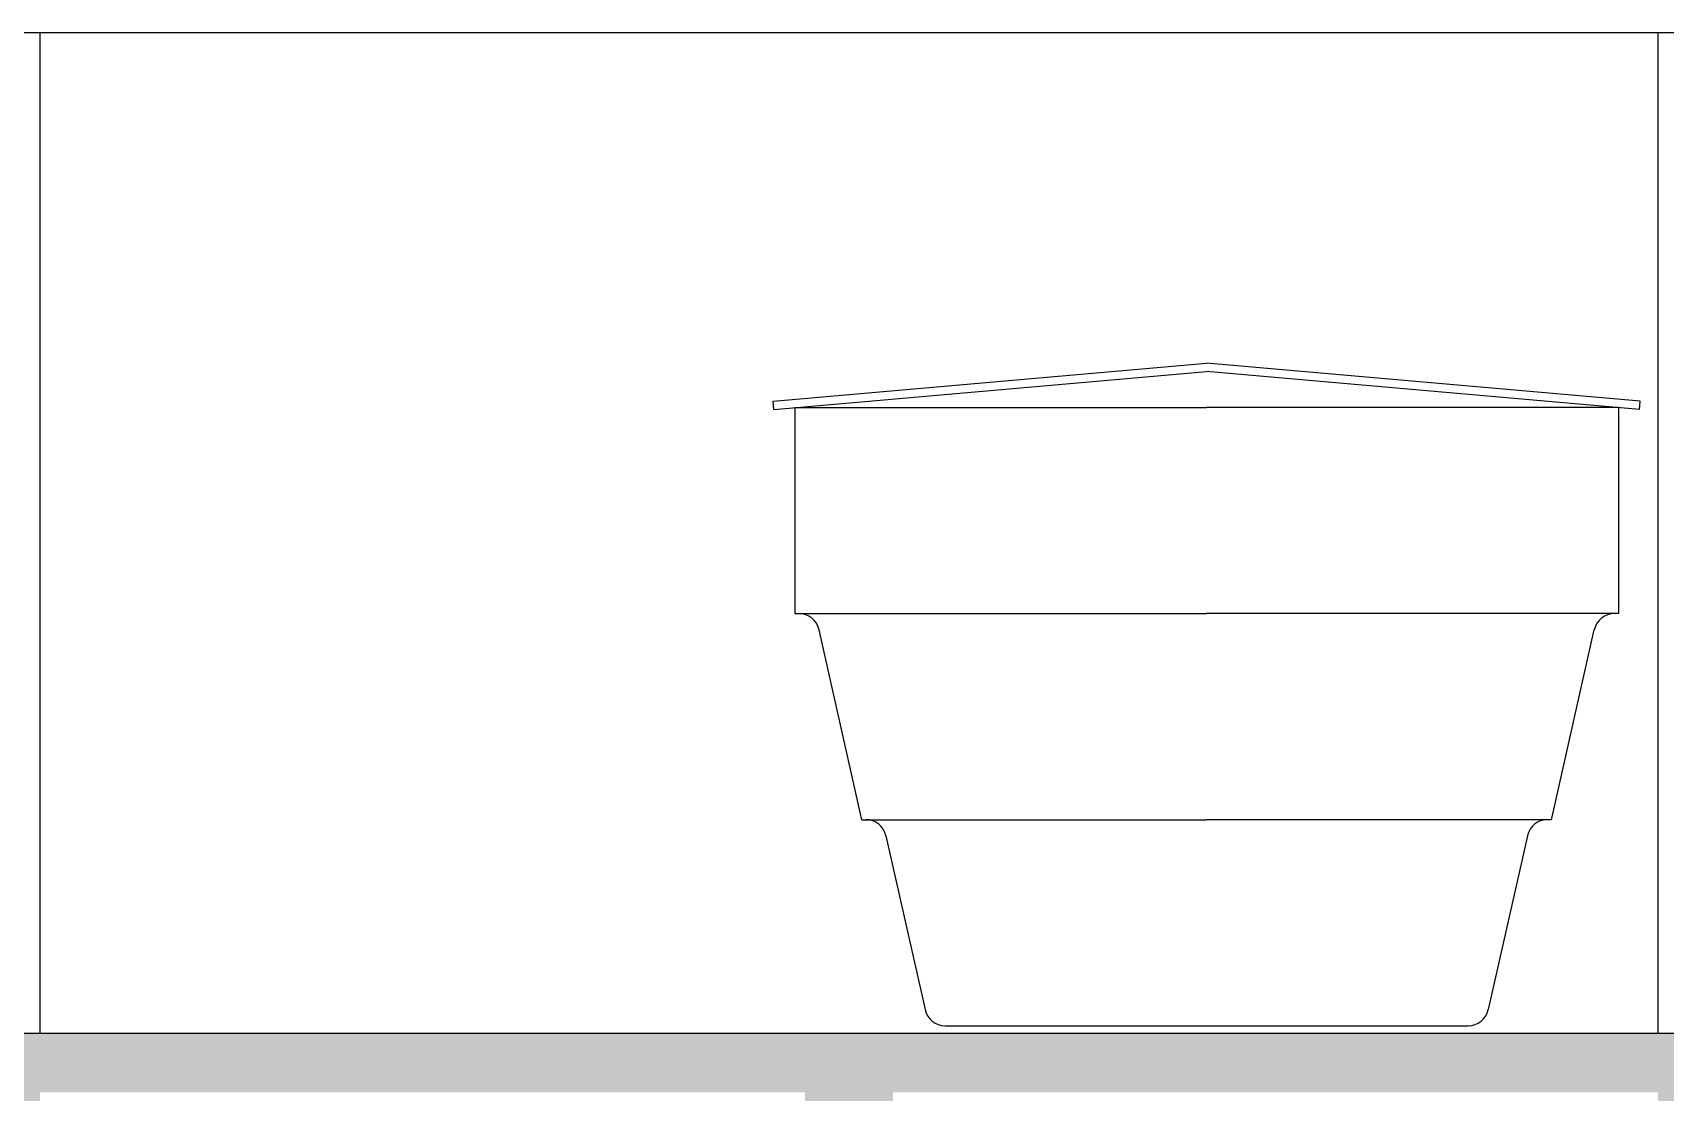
# Model space of a CAD drawing. Header units: metres. Extents: x 13415 to 21618, y 7657 to 10396.
# Drawn here: x 20046.1 to 20323.6, y 8103.2 to 8283.2 of the extents above; entities that cross this region are included whole.
import ezdxf

# ---------------------------------------------------------------- set-up
doc = ezdxf.new("R2010")
doc.units = ezdxf.units.M
doc.header["$LTSCALE"] = 0.2
for name, color, linetype in [('01', 1, 'Continuous'), ('02', 2, 'Continuous'), ('05', 5, 'Continuous'), ('06', 6, 'Continuous'), ('Block1', 1, 'Continuous'), ('Block2', 2, 'Continuous')]:
    doc.layers.add(name, color=color, linetype=linetype)

msp = doc.modelspace()

# ---------------------------------------------------------------- hatches: boundary and pattern name
at = {"layer": '02'}
h = msp.add_hatch(dxfattribs=at)
h.set_pattern_fill('AR-CONC', color=1, scale=0.1)
h.set_pattern_definition([(50, (-4883.862, 1667.13), (18.218467, -1.5939086), [1.905, -20.955]), (355, (-4883.862, 1667.13), (-3.524342, 19.105685), [1.524, -16.764058]), (100.451445, (-4882.344, 1666.997), (14.694125, 17.511775), [1.619001, -17.809024]), (46.1842, (-4883.862, 1672.21), (27.107904, -4.204233), [2.8575, -31.4325]), (96.63556, (-4881.603, 1671.86), (23.740413, 24.742612), [2.428502, -26.71356]), (351.18415, (-4883.862, 1672.21), (23.740413, 24.742612), [2.285997, -25.145973]), (21, (-4881.322, 1670.94), (15.161439, -10.22652), [1.905, -20.955]), (326, (-4881.322, 1670.94), (6.180203, 18.418797), [1.524, -16.764]), (71.451445, (-4880.059, 1670.087), (21.341642, 8.192277), [1.619001, -17.808994]), (37.5, (-4883.862, 1667.1294), (0.3088603, 8.4555039), [0, -16.5608, 0, -17.018, 0, -16.8275]), (7.5, (-4883.862, 1667.129), (6.6819663, 10.0180575), [0, -9.7028, 0, -16.1798, 0, -6.4135]), (327.5, (-4889.5264, 1667.1294), (13.5590595, -0.5728744), [0, -6.35, 0, -19.812, 0, -26.289]), (317.5, (-4892.066, 1667.13), (14.812918, 2.542649), [0, -8.255, 0, -13.1572, 0, -18.669])])
h.paths.add_polyline_path([(20192.348, 8103.207), (20322.348, 8103.207), (20322.348, 8073.207), (20337.348, 8073.207), (20337.348, 8103.207), (20623.297, 8103.207), (20623.297, 8073.207), (20638.297, 8073.207), (20638.297, 8103.207), (20858.297, 8103.207), (20858.297, 8073.207), (20873.297, 8073.207), (20873.297, 8113.207), (19453.543, 8113.207), (19453.543, 8073.207), (19468.543, 8073.207), (19468.543, 8103.207), (19752.348, 8103.207), (19752.348, 8073.207), (19767.348, 8073.207), (19767.348, 8103.207), (20032.348, 8103.207), (20032.348, 8073.207), (20047.348, 8073.207), (20047.348, 8103.207), (20177.348, 8103.207), (20177.348, 8073.207), (20192.348, 8073.207)])
h.paths.add_polyline_path([(20643.297, 7803.207), (20848.297, 7803.207), (20848.297, 7763.207), (20855.797, 7763.207), (20858.297, 7773.207), (20860.797, 7763.207), (20873.297, 7763.207), (20873.297, 7793.207), (21337.988, 7793.207), (21337.988, 7763.207), (21345.488, 7763.207), (21347.988, 7773.207), (21352.988, 7753.207), (21355.488, 7763.207), (21362.988, 7763.207), (21362.988, 7803.207), (21442.988, 7803.207), (21442.988, 7763.207), (21450.488, 7763.207), (21452.988, 7773.207), (21457.988, 7753.207), (21460.488, 7763.207), (21467.988, 7763.207), (21467.988, 7803.207), (21467.988, 7813.207), (21337.988, 7813.207), (21337.988, 7803.207), (20873.297, 7803.207), (20873.297, 7813.207), (19453.543, 7813.207), (19453.543, 7803.207), (19100.258, 7803.207), (19085.258, 7803.207), (19085.258, 7763.207), (19092.758, 7763.207), (19095.258, 7773.207), (19100.258, 7753.207), (19102.758, 7763.207), (19110.258, 7763.207), (19110.258, 7793.207), (19453.543, 7793.207), (19453.543, 7763.207), (19461.043, 7763.207), (19463.543, 7773.207), (19468.543, 7753.207), (19471.043, 7763.207), (19478.543, 7763.207), (19478.543, 7803.207), (19747.348, 7803.207), (19747.348, 7763.207), (19754.848, 7763.207), (19757.348, 7773.207), (19762.348, 7753.207), (19764.848, 7763.207), (19772.348, 7763.207), (19772.348, 7803.207), (20027.348, 7803.207), (20027.348, 7763.207), (20034.848, 7763.207), (20037.348, 7773.207), (20042.348, 7753.207), (20044.848, 7763.207), (20052.348, 7763.207), (20052.348, 7803.207), (20172.348, 7803.207), (20172.348, 7763.207), (20179.848, 7763.207), (20182.348, 7773.207), (20187.348, 7753.207), (20189.848, 7763.207), (20197.348, 7763.207), (20197.348, 7803.207), (20317.348, 7803.207), (20317.348, 7763.207), (20324.848, 7763.207), (20327.348, 7773.207), (20332.348, 7753.207), (20334.848, 7763.207), (20342.348, 7763.207), (20342.348, 7803.207), (20618.297, 7803.207), (20618.297, 7763.207), (20625.797, 7763.207), (20628.297, 7773.207), (20633.297, 7753.207), (20635.797, 7763.207), (20643.297, 7763.207)])

# ---------------------------------------------------------------- linework, layer by layer
at = {"layer": '01', "linetype": 'ByBlock'}
msp.add_line((20322.348, 8283.207), (20047.348, 8283.207), dxfattribs=at)
at = {"layer": '05', "linetype": 'ByBlock'}
for p, q in [((20047.348, 8283.207), (20032.348, 8283.207)), ((20047.348, 8113.207), (20047.348, 8283.207)), ((20337.348, 8283.207), (20322.348, 8283.207)), ((20322.348, 8283.207), (20322.348, 8113.207))]:
    msp.add_line(p, q, dxfattribs=at)
at = {"layer": '06'}
msp.add_line((20873.297, 8113.207), (19453.543, 8113.207), dxfattribs=at)
at = {"layer": 'Block1', "ltscale": 85}
for p, q in [((20175.638, 8184.522), (20245.638, 8184.522)), ((20315.638, 8184.522), (20245.638, 8184.522)), ((20187.013, 8149.522), (20245.638, 8149.522)), ((20304.263, 8149.522), (20245.638, 8149.522))]:
    msp.add_line(p, q, dxfattribs=at)
at = {"layer": 'Block2', "ltscale": 85}
for p, q in [((20171.976, 8220.607), (20245.638, 8227.051)), ((20172.098, 8219.212), (20245.638, 8225.646)), ((20319.301, 8220.607), (20245.638, 8227.051)), ((20319.179, 8219.212), (20245.638, 8225.646)), ((20172.098, 8219.212), (20171.976, 8220.607)), ((20319.179, 8219.212), (20319.301, 8220.607)), ((20175.638, 8219.522), (20175.638, 8184.522)), ((20175.638, 8219.522), (20245.638, 8219.522)), ((20315.638, 8219.522), (20245.638, 8219.522)), ((20315.638, 8219.522), (20315.638, 8184.522)), ((20175.638, 8184.522), (20176.338, 8184.522)), ((20315.638, 8184.522), (20314.938, 8184.522)), ((20187.013, 8149.522), (20179.753, 8181.79)), ((20304.263, 8149.522), (20311.523, 8181.79)), ((20187.013, 8149.522), (20187.713, 8149.522)), ((20304.263, 8149.522), (20303.563, 8149.522)), ((20191.128, 8146.79), (20197.773, 8117.253)), ((20300.148, 8146.79), (20293.503, 8117.253)), ((20201.188, 8114.522), (20290.088, 8114.522))]:
    msp.add_line(p, q, dxfattribs=at)
for centre, start, end in [((20176.338, 8181.022), 12.68038, 90), ((20314.938, 8181.022), 90, 167.31962), ((20187.713, 8146.022), 12.68038, 90), ((20303.563, 8146.022), 90, 167.31962), ((20201.188, 8118.022), 192.68038, 270), ((20290.088, 8118.022), 270, 347.31962)]:
    msp.add_arc(centre, 3.5, start, end, dxfattribs=at)

doc.saveas('drawing.dxf')
